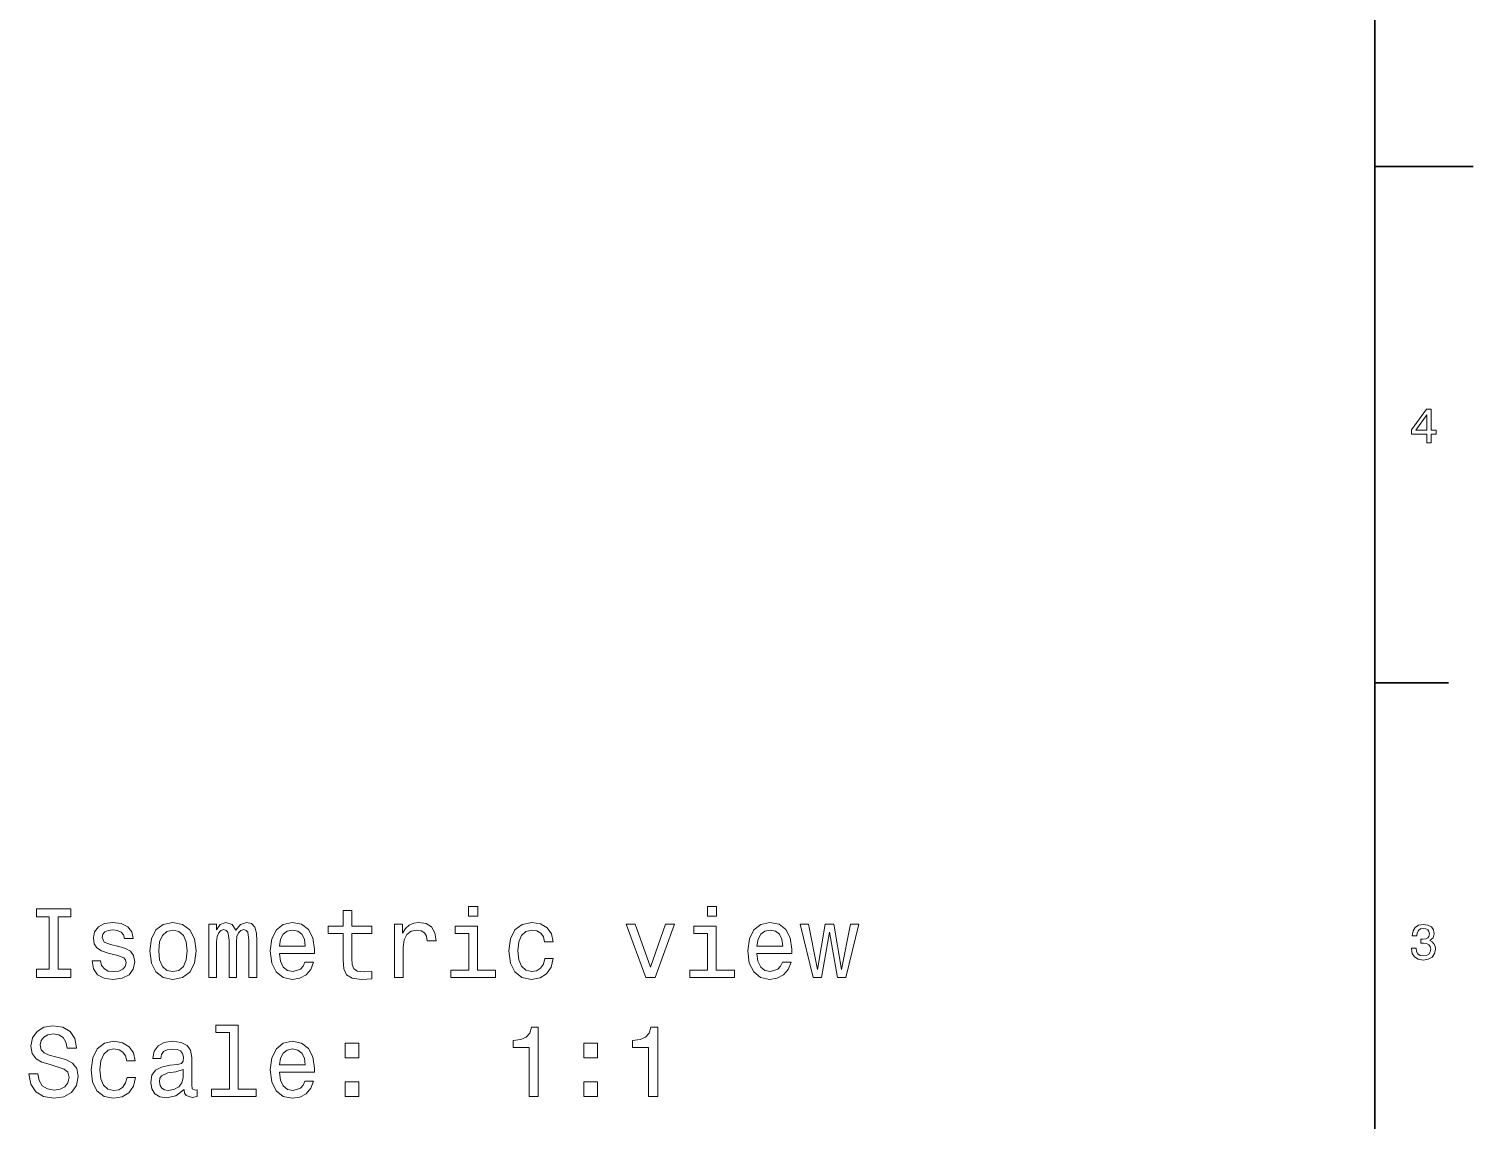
# Model space of a CAD drawing. Extents: x 0 to 594, y 0 to 420.
# Drawn here: x 447.1 to 594, y 113 to 224 of the extents above; entities that cross this region are included whole.
import ezdxf

# ---------------------------------------------------------------- set-up
doc = ezdxf.new("R2010")
doc.units = 0

msp = doc.modelspace()

# ---------------------------------------------------------------- linework, layer by layer
at = {"color": 7, "lineweight": 35}
msp.add_line((584, 10), (584, 410), dxfattribs=at)
at = {"color": 7, "lineweight": 35, "ltscale": 0.25}
msp.add_line((584, 210), (594, 210), dxfattribs=at)
at = {"color": 7, "lineweight": 35, "ltscale": 0.1875}
msp.add_line((584, 157.5), (591.5, 157.5), dxfattribs=at)
at = {"color": 7, "lineweight": 13}
for points in [[(589.28, 181.92), (589.73, 181.92), (589.73, 182.78), (590.23, 182.78), (590.23, 183.19), (589.73, 183.19), (589.73, 185.34), (589.27, 185.34), (587.74, 183.23), (587.74, 182.78), (589.28, 182.78)], [(588.16, 183.19), (589.28, 184.76), (589.28, 183.19)], [(449.13, 128.39), (447.84, 128.39), (447.84, 127.54), (451.35, 127.54), (451.35, 128.39), (450.06, 128.39), (450.06, 133.7), (451.35, 133.7), (451.35, 134.54), (447.84, 134.54), (447.84, 133.7), (449.13, 133.7)], [(479.05, 132.02), (479.05, 129.31), (479.12, 128.43), (479.4, 127.82), (479.96, 127.47), (480.92, 127.35), (481.97, 127.4), (481.97, 128.17), (481.2, 128.11), (480.51, 128.19), (480.13, 128.44), (479.97, 128.86), (479.94, 129.46), (479.94, 132.02), (481.97, 132.02), (481.97, 132.78), (479.94, 132.78), (479.94, 134.36), (479.05, 134.36), (479.05, 132.78), (477.52, 132.78), (477.52, 132.02)], [(492.75, 134.78), (491.81, 134.78), (491.81, 133.78), (492.75, 133.78)], [(517.04, 134.78), (516.1, 134.78), (516.1, 133.78), (517.04, 133.78)], [(456.23, 130.7), (455.37, 130.9), (454.74, 131.13), (454.52, 131.61), (454.59, 131.94), (454.8, 132.18), (455.14, 132.33), (455.63, 132.39), (456.11, 132.33), (456.48, 132.15), (456.72, 131.88), (456.82, 131.52), (457.69, 131.52), (457.69, 131.54), (457.54, 132.19), (457.13, 132.71), (456.48, 133.03), (455.63, 133.15), (454.78, 133.03), (454.15, 132.7), (453.76, 132.2), (453.64, 131.58), (453.73, 130.97), (454.01, 130.55), (454.47, 130.25), (455.15, 130.03), (456.14, 129.79), (456.74, 129.54), (456.9, 129.34), (456.97, 129.04), (456.87, 128.66), (456.63, 128.38), (456.24, 128.2), (455.71, 128.14), (455.16, 128.2), (454.76, 128.41), (454.48, 128.75), (454.37, 129.23), (453.52, 129.23), (453.66, 128.42), (454.07, 127.83), (454.73, 127.48), (455.63, 127.35), (456.58, 127.48), (457.28, 127.83), (457.7, 128.4), (457.85, 129.14), (457.74, 129.77), (457.43, 130.21), (456.92, 130.49)], [(459.39, 130.25), (459.55, 129.01), (460.01, 128.11), (460.75, 127.54), (461.74, 127.35), (462.71, 127.54), (463.45, 128.1), (463.92, 129), (464.09, 130.25), (463.92, 131.48), (463.45, 132.39), (462.71, 132.95), (461.74, 133.15), (460.75, 132.95), (460.01, 132.38), (459.55, 131.48)], [(460.29, 130.26), (460.38, 131.16), (460.67, 131.82), (461.12, 132.22), (461.74, 132.36), (462.34, 132.22), (462.8, 131.83), (463.08, 131.16), (463.18, 130.26), (463.08, 129.34), (462.8, 128.67), (462.34, 128.27), (461.74, 128.14), (461.12, 128.27), (460.67, 128.67), (460.38, 129.34)], [(465.37, 127.54), (466.18, 127.54), (466.18, 131.16), (466.23, 131.71), (466.39, 132.1), (466.62, 132.33), (466.92, 132.42), (467.16, 132.34), (467.32, 132.14), (467.4, 131.8), (467.44, 131.34), (467.44, 127.54), (468.2, 127.54), (468.2, 131.16), (468.25, 131.7), (468.4, 132.09), (468.65, 132.33), (468.95, 132.42), (469.19, 132.34), (469.35, 132.14), (469.45, 131.34), (469.45, 127.54), (470.27, 127.54), (470.27, 131.28), (470.22, 132.06), (470.06, 132.66), (469.73, 133.02), (469.21, 133.15), (468.6, 132.95), (468.12, 132.36), (467.75, 132.94), (467.12, 133.15), (466.55, 132.95), (466.15, 132.38), (466.15, 132.96), (465.37, 132.96)], [(472.57, 129.99), (476.12, 129.99), (476.13, 130.41), (475.97, 131.57), (475.52, 132.43), (474.82, 132.96), (473.88, 133.15), (472.96, 132.95), (472.26, 132.38), (471.8, 131.47), (471.64, 130.26), (471.79, 129.01), (472.25, 128.11), (472.94, 127.54), (473.85, 127.35), (474.64, 127.48), (475.28, 127.82), (475.76, 128.37), (476.03, 129.1), (475.15, 129.1), (474.97, 128.69), (474.71, 128.39), (473.96, 128.15), (473.39, 128.26), (472.95, 128.61), (472.67, 129.19), (472.57, 129.96)], [(472.57, 130.74), (472.68, 131.44), (472.95, 131.95), (473.37, 132.26), (473.91, 132.37), (474.45, 132.26), (474.86, 131.95), (475.11, 131.44), (475.2, 130.74)], [(484.27, 127.54), (485.16, 127.54), (485.16, 130.64), (485.25, 131.39), (485.52, 131.92), (485.96, 132.24), (486.56, 132.35), (487, 132.28), (487.34, 132.08), (487.54, 131.74), (487.61, 131.27), (488.51, 131.27), (488.38, 132.09), (488.05, 132.68), (487.5, 133.03), (486.74, 133.15), (486.23, 133.07), (485.78, 132.87), (485.39, 132.52), (485.08, 132.06), (485.08, 132.96), (484.27, 132.96)], [(492.72, 128.29), (492.72, 132.78), (490.44, 132.78), (490.44, 132.02), (491.83, 132.02), (491.83, 128.29), (490.02, 128.29), (490.02, 127.54), (494.56, 127.54), (494.56, 128.29)], [(499.53, 131.16), (500.41, 131.16), (500.23, 131.97), (499.79, 132.61), (499.12, 133), (498.24, 133.15), (497.27, 132.95), (496.53, 132.38), (496.07, 131.47), (495.91, 130.24), (496.06, 129.01), (496.51, 128.11), (497.23, 127.54), (498.21, 127.35), (499.08, 127.5), (499.75, 127.93), (500.22, 128.59), (500.42, 129.48), (499.57, 129.48), (499.42, 128.91), (499.14, 128.49), (498.73, 128.23), (498.24, 128.15), (497.62, 128.28), (497.18, 128.68), (496.91, 129.34), (496.82, 130.27), (496.91, 131.17), (497.19, 131.83), (497.64, 132.23), (498.24, 132.37), (498.76, 132.28), (499.16, 132.05), (499.42, 131.67)], [(509.85, 127.54), (510.79, 127.54), (512.76, 132.96), (511.85, 132.96), (510.32, 128.59), (508.77, 132.96), (507.84, 132.96)], [(517.01, 128.29), (517.01, 132.78), (514.73, 132.78), (514.73, 132.02), (516.12, 132.02), (516.12, 128.29), (514.31, 128.29), (514.31, 127.54), (518.85, 127.54), (518.85, 128.29)], [(521.15, 129.99), (524.7, 129.99), (524.71, 130.41), (524.54, 131.57), (524.1, 132.43), (523.39, 132.96), (522.46, 133.15), (521.54, 132.95), (520.83, 132.38), (520.38, 131.47), (520.22, 130.26), (520.37, 129.01), (520.82, 128.11), (521.52, 127.54), (522.43, 127.35), (523.21, 127.48), (523.86, 127.82), (524.33, 128.37), (524.61, 129.1), (523.73, 129.1), (523.55, 128.69), (523.28, 128.39), (522.54, 128.15), (521.96, 128.26), (521.53, 128.61), (521.25, 129.19), (521.15, 129.96)], [(521.15, 130.74), (521.26, 131.44), (521.53, 131.95), (521.94, 132.26), (522.49, 132.37), (523.02, 132.26), (523.44, 131.95), (523.69, 131.44), (523.78, 130.74)], [(527.72, 127.54), (528.53, 132.14), (529.34, 127.54), (530.18, 127.54), (531.51, 132.96), (530.66, 132.96), (529.76, 128.36), (528.96, 132.96), (528.09, 132.96), (527.29, 128.36), (526.39, 132.96), (525.54, 132.96), (526.87, 127.54)], [(587.73, 130.52), (587.73, 130.48), (587.81, 130), (588.05, 129.63), (588.42, 129.4), (588.91, 129.32), (589.44, 129.4), (589.83, 129.62), (590.08, 129.98), (590.18, 130.43), (590.13, 130.73), (590.02, 130.97), (589.84, 131.16), (589.6, 131.29), (589.93, 131.57), (590.04, 132), (589.97, 132.39), (589.75, 132.69), (589.4, 132.88), (588.91, 132.94), (588.46, 132.86), (588.11, 132.64), (587.89, 132.29), (587.81, 131.82), (587.81, 131.78), (588.26, 131.78), (588.3, 132.1), (588.43, 132.34), (588.64, 132.48), (588.94, 132.53), (589.2, 132.49), (589.39, 132.38), (589.51, 132.21), (589.55, 131.98), (589.51, 131.73), (589.39, 131.57), (589.18, 131.46), (588.89, 131.43), (588.69, 131.44), (588.69, 131.04), (588.94, 131.05), (589.26, 131.01), (589.49, 130.88), (589.64, 130.69), (589.69, 130.43), (589.63, 130.14), (589.48, 129.92), (589.25, 129.78), (588.94, 129.74), (588.63, 129.79), (588.39, 129.94), (588.25, 130.18), (588.19, 130.52)], [(448, 117.76), (447.08, 117.76), (447.28, 116.69), (447.79, 115.9), (448.56, 115.43), (449.61, 115.26), (450.65, 115.42), (451.43, 115.86), (451.92, 116.56), (452.1, 117.48), (451.95, 118.3), (451.53, 118.84), (450.84, 119.19), (449.93, 119.45), (449.14, 119.64), (448.62, 119.87), (448.33, 120.19), (448.24, 120.69), (448.33, 121.15), (448.59, 121.49), (449, 121.72), (449.55, 121.8), (450.12, 121.7), (450.56, 121.43), (450.85, 120.98), (450.99, 120.36), (451.91, 120.36), (451.91, 120.38), (451.75, 121.33), (451.28, 122.04), (450.53, 122.48), (449.52, 122.63), (448.61, 122.48), (447.91, 122.06), (447.45, 121.4), (447.29, 120.55), (447.42, 119.8), (447.81, 119.28), (448.41, 118.94), (449.24, 118.68), (450.06, 118.44), (450.67, 118.22), (451.04, 117.9), (451.18, 117.38), (451.05, 116.84), (450.74, 116.44), (450.27, 116.18), (449.65, 116.1), (448.97, 116.22), (448.44, 116.54), (448.11, 117.06)], [(467.49, 121.94), (467.49, 116.2), (465.66, 116.2), (465.66, 115.45), (470.19, 115.45), (470.19, 116.2), (468.37, 116.2), (468.37, 122.69), (466.09, 122.69), (466.09, 121.94)], [(497.99, 115.45), (498.9, 115.45), (498.9, 122.5), (498.22, 122.5), (498.04, 121.88), (497.67, 121.47), (497.12, 121.23), (496.35, 121.15), (496.35, 120.43), (497.99, 120.43)], [(510.13, 115.45), (511.05, 115.45), (511.05, 122.5), (510.36, 122.5), (510.18, 121.88), (509.82, 121.47), (509.26, 121.23), (508.5, 121.15), (508.5, 120.43), (510.13, 120.43)], [(457.03, 119.07), (457.9, 119.07), (457.72, 119.88), (457.29, 120.51), (456.61, 120.91), (455.73, 121.06), (454.77, 120.85), (454.03, 120.29), (453.57, 119.37), (453.4, 118.14), (453.56, 116.92), (454.01, 116.01), (454.73, 115.45), (455.7, 115.26), (456.57, 115.41), (457.25, 115.83), (457.71, 116.5), (457.91, 117.39), (457.07, 117.39), (456.92, 116.82), (456.63, 116.4), (456.23, 116.13), (455.73, 116.05), (455.12, 116.18), (454.68, 116.59), (454.4, 117.24), (454.31, 118.17), (454.4, 119.08), (454.69, 119.74), (455.14, 120.14), (455.73, 120.28), (456.26, 120.19), (456.65, 119.96), (456.92, 119.57)], [(462.87, 116.15), (462.87, 116.12), (462.92, 115.78), (463.07, 115.54), (463.7, 115.35), (464.2, 115.43), (464.2, 116.11), (463.99, 116.08), (463.7, 116.22), (463.65, 116.62), (463.65, 119.42), (463.53, 120.14), (463.18, 120.64), (462.56, 120.95), (461.7, 121.06), (460.85, 120.94), (460.22, 120.59), (459.83, 120.06), (459.7, 119.35), (459.7, 119.29), (460.5, 119.29), (460.57, 119.72), (460.79, 120.02), (461.15, 120.2), (461.67, 120.27), (462.16, 120.22), (462.51, 120.07), (462.72, 119.81), (462.8, 119.44), (462.76, 119.02), (462.59, 118.81), (462.19, 118.71), (461.43, 118.63), (460.57, 118.44), (459.95, 118.12), (459.59, 117.62), (459.48, 116.87), (459.58, 116.21), (459.89, 115.71), (460.39, 115.4), (461.09, 115.29), (462.03, 115.5)], [(472.57, 117.9), (476.12, 117.9), (476.13, 118.31), (475.97, 119.47), (475.52, 120.34), (474.82, 120.87), (473.88, 121.06), (472.96, 120.85), (472.26, 120.29), (471.8, 119.37), (471.64, 118.16), (471.79, 116.92), (472.25, 116.01), (472.94, 115.45), (473.85, 115.26), (474.64, 115.39), (475.28, 115.73), (475.76, 116.28), (476.03, 117), (475.15, 117), (474.97, 116.6), (474.71, 116.3), (473.96, 116.05), (473.39, 116.16), (472.95, 116.52), (472.67, 117.09), (472.57, 117.87)], [(479.26, 119.36), (480.65, 119.36), (480.65, 120.87), (479.26, 120.87)], [(503.54, 119.36), (504.94, 119.36), (504.94, 120.87), (503.54, 120.87)], [(472.57, 118.65), (472.68, 119.34), (472.95, 119.86), (473.37, 120.17), (473.91, 120.28), (474.45, 120.17), (474.86, 119.86), (475.11, 119.34), (475.2, 118.65)], [(462.77, 117.34), (462.64, 116.82), (462.32, 116.42), (461.84, 116.15), (461.24, 116.06), (460.86, 116.11), (460.59, 116.28), (460.42, 116.56), (460.36, 116.95), (460.4, 117.3), (460.57, 117.56), (461.21, 117.84), (462.03, 117.96), (462.77, 118.2)], [(479.26, 115.45), (480.65, 115.45), (480.65, 116.95), (479.26, 116.95)], [(503.54, 115.45), (504.94, 115.45), (504.94, 116.95), (503.54, 116.95)]]:
    msp.add_lwpolyline(points, close=True, dxfattribs=at)

doc.saveas('drawing.dxf')
